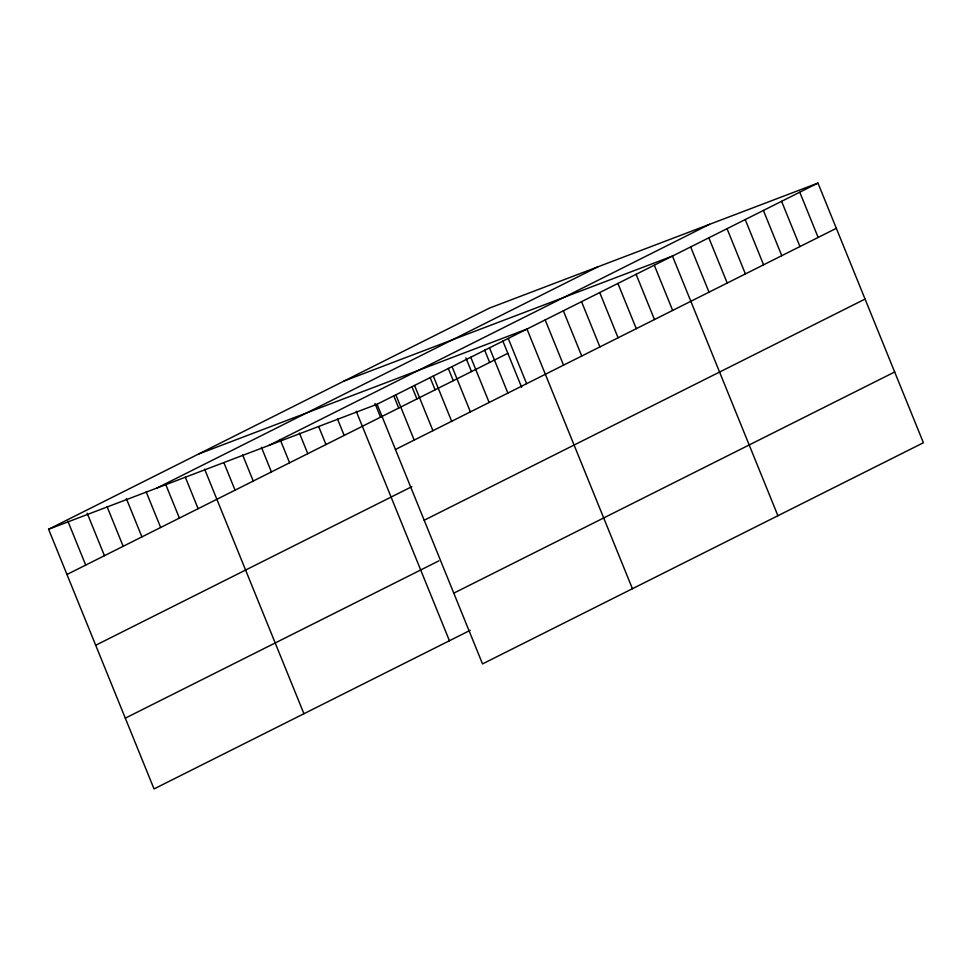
<?xml version="1.0" encoding="UTF-8"?>
<svg xmlns="http://www.w3.org/2000/svg" width="972" height="972" viewBox="0 0 972 972"><rect width="100%" height="100%" fill="white"/><g stroke="black" fill="none" stroke-linecap="round" stroke-linejoin="round"><path stroke-width="1.46" d="M470.205 630.318L154.038 788.924L48.6 529.254L489.475 308.088L817.962 183.076L923.4 442.746L482.525 663.912L377.087 404.243L817.962 183.076M157.002 488.005L597.877 266.838M268.685 445.504L709.56 224.325M66.971 574.488L507.846 353.322M395.458 449.477L836.333 228.311M95.706 645.25L411.873 486.644M424.193 520.239L865.068 299.072M125.303 718.162L438.882 560.856M453.79 593.151L894.665 371.984M343.979 381.073L672.466 256.061L777.916 515.731M198.495 454.058L526.982 329.046L632.42 588.716M48.6 529.254L377.087 404.243M799.774 192.201L818.145 237.435M781.585 201.326L799.956 246.56M763.397 210.45L781.767 255.685M745.22 219.563L763.579 264.809M727.032 228.687L745.403 273.934M708.843 237.812L727.214 283.059M690.655 246.937L709.025 292.171M654.29 265.186L672.66 310.42M636.101 274.311L654.472 319.545M617.913 283.435L636.283 328.67M599.724 292.56L618.095 337.794M581.548 301.672L599.906 346.919M563.359 310.797L581.73 356.044M545.171 319.922L563.541 365.156M508.247 338.45L526.617 383.685M502.828 340.99L521.66 387.342M489.511 347.842L507.882 393.089M484.651 350.114L489.657 362.447M470.776 357.246L489.147 402.481M465.904 357.866L471.469 371.571M452.041 366.651L470.399 411.885M448.274 368.352L453.28 380.696M433.293 376.043L451.664 421.289M430.086 377.476L435.092 389.821M414.558 385.447L432.929 430.681M411.897 386.601L416.915 398.945M395.823 394.839L414.193 440.085M393.721 395.726L398.727 408.07M374.973 403.477L380.538 417.182M356.226 411.229L449.428 640.742M337.491 418.981L344.173 435.432M318.743 426.732L325.985 444.556M299.449 433.123L307.796 453.681M280.143 439.502L289.607 462.806M261.407 447.254L271.419 471.93M242.66 455.005L253.242 481.055M223.925 462.757L235.054 490.167M204.618 469.136L303.932 713.727M185.324 477.167L198.13 508.696M165.471 483.825L179.395 518.1M146.177 491.856L160.659 527.492M126.336 498.515L141.912 536.896M107.041 506.546L123.177 546.3M87.188 513.204L104.441 555.692M67.894 521.223L85.706 565.097"/></g></svg>
